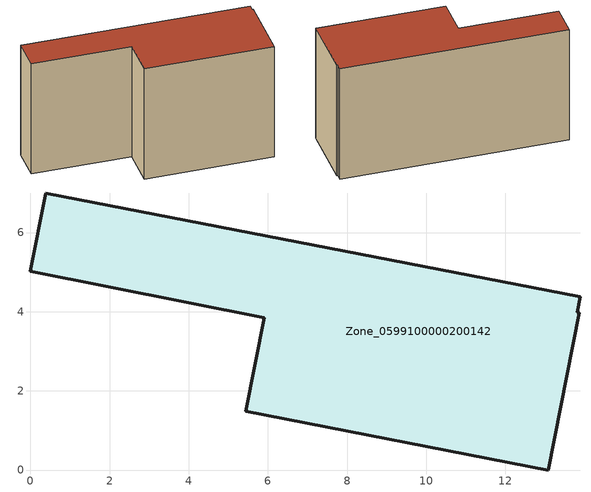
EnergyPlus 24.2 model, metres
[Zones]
Zone_0599100000200142
 floor ground (C_G): 13.81,3.99 13.87,3.97 13.09,0 5.44,1.49 5.91,3.85 0,5.02 0.39,7 13.89,4.37 z0
 wall outside (C_F): 13.87,3.97 13.81,3.99 13.89,4.37 0.39,7 0,5.02 5.91,3.85 5.44,1.49 13.09,0 13.87,3.97 z0:7.56
 roof outside (C_R): 13.81,3.99 13.89,4.37 0.39,7 0,5.02 5.91,3.85 5.44,1.49 13.09,0 13.87,3.97 z7.56
[BUILDING]
Pand.0599100000200142: North Axis=0; Terrain=City; Loads Convergence Tolerance Value=0.04; Temperature Convergence Tolerance Value=0.4; Solar Distribution=FullExterior; Maximum Number of Warmup Days=25; Minimum Number of Warmup Days=1
[Site:Location]
Rotterdam.The.Hague.AP_ZH_NLD Design_Conditions: Latitude=51.96; Longitude=4.45; Time Zone=1; Elevation=-4.5
[SITE:GROUNDTEMPERATURE:BUILDINGSURFACE]
18, 18, 18, 18, 18, 18, 18, 18, 18, 18, 18, 18
[MATERIAL] Thermal Absorptance=0.9; Solar Absorptance=0.7; Visible Absorptance=0.7
Name | Roughness | Thickness | Conductivity | Density | Specific Heat
G.TI.1946 | MediumSmooth | 0.15 | 1 | 540 | 1210
F.TI.1946 | Rough | 0.3 | 0.857143 | 1920 | 840
R.TI.1946 | MediumRough | 0.2 | 0.1 | 1500 | 1000
[CONSTRUCTION]
C_G: G.TI.1946
C_F: F.TI.1946
C_R: R.TI.1946
[ZONE]
Zone_0599100000200142: Type=1; Multiplier=1; Ceiling Height=Autocalculate; Volume=Autocalculate; Floor Area=autocalculate; Part of Total Floor Area=Yes
[ZONEINFILTRATION:DESIGNFLOWRATE]
Infil_Zone_0599100000200142: Zone or ZoneList or Space or SpaceList=Zone_0599100000200142; Schedule=AlwaysOn; Design Flow Rate Calculation Method=Flow/Area; Flow Rate per Floor Area=0.003; Constant Term Coefficient=1; Temperature Term Coefficient=0; Velocity Term Coefficient=0; Velocity Squared Term Coefficient=0
[HVACTEMPLATE:ZONE:IDEALLOADSAIRSYSTEM]
Zone_0599100000200142: Maximum Heating Supply Air Temperature=50; Minimum Cooling Supply Air Temperature=13; Maximum Heating Supply Air Humidity Ratio=0.0156; Minimum Cooling Supply Air Humidity Ratio=0.0077; Heating Limit=NoLimit; Cooling Limit=NoLimit; Dehumidification Control Type=ConstantSensibleHeatRatio; Cooling Sensible Heat Ratio=0.7; Dehumidification Setpoint=60; Humidification Control Type=None; Humidification Setpoint=30; Outdoor Air Method=None; Outdoor Air Flow Rate per Person=0.00944; Outdoor Air Flow Rate per Zone Floor Area=0; Outdoor Air Flow Rate per Zone=0; Demand Controlled Ventilation Type=None; Outdoor Air Economizer Type=NoEconomizer; Heat Recovery Type=None; Sensible Heat Recovery Effectiveness=0.7; Latent Heat Recovery Effectiveness=0.65
[ZONECONTROL:THERMOSTAT]
ThermostatControl_Zone_0599100000200142: Zone or ZoneList=Zone_0599100000200142; Control Type Schedule=DualSetpointControlType; Control 1=Thermostat_Zone_0599100000200142; Temperature Difference Between Cutout And Setpoint=0
[THERMOSTATSETPOINT:DUALSETPOINT]
Thermostat_Zone_0599100000200142: Heating Setpoint Temperature Schedule=HeatingSetpoint_Zone_0599100000200142; Cooling Setpoint Temperature Schedule=CoolingSetpoint_Zone_0599100000200142
[SCHEDULE:COMPACT]
HeatingSetpoint_Zone_0599100000200142: Through: 12/31, For: AllDays, Until: 24:00, 21
CoolingSetpoint_Zone_0599100000200142: Through: 12/31, For: AllDays, Until: 24:00, 24
DualSetpointControlType: Through: 12/31, For: AllDays, Until: 24:00, 4
AlwaysOn: Through: 12/31, For: AllDays, Until: 24:00, 1
